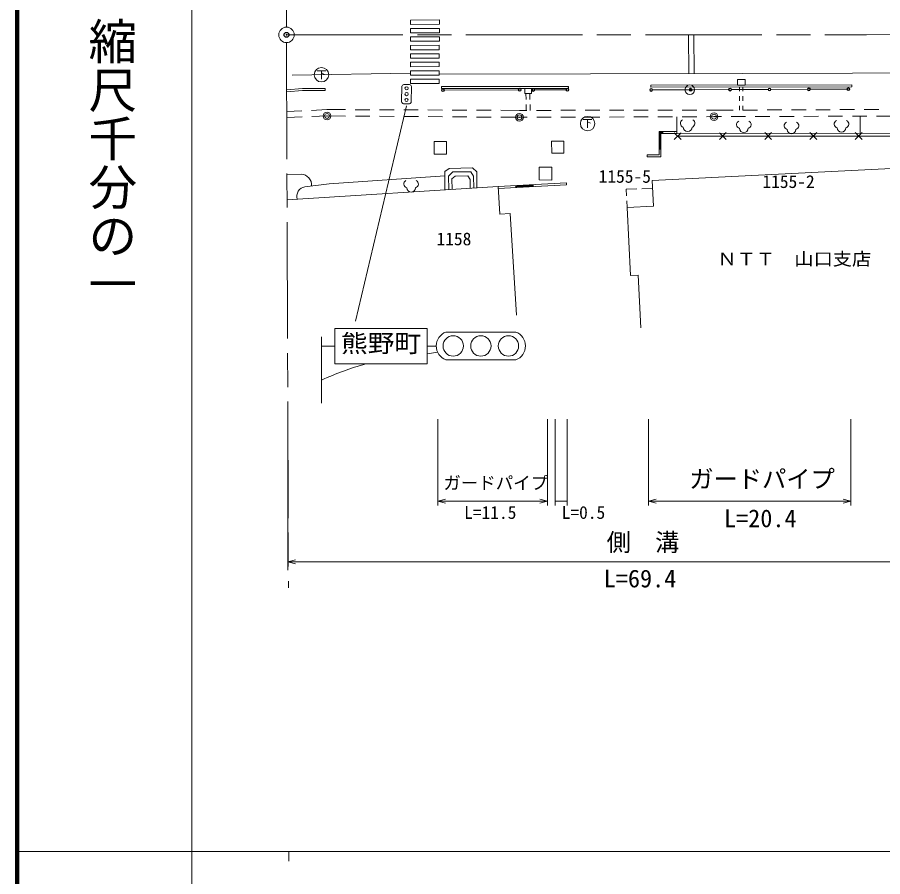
# Model space of a CAD drawing. Units: millimetres, scale not verified. Extents: x 40000 to 680000, y 20000 to 380000.
# Drawn here: x 40000 to 129198, y 202409 to 290982 of the extents above; entities that cross this region are included whole.
import ezdxf
from ezdxf.enums import TextEntityAlignment as Align

# ---------------------------------------------------------------- set-up
doc = ezdxf.new("R2010")
doc.units = ezdxf.units.MM
doc.header["$LTSCALE"] = 1000
doc.header["$PDMODE"] = 32
doc.header["$PDSIZE"] = 500
doc.linetypes.add('CHAIN', pattern=[18.5, 12, -1.5, 3.5, -1.5])
for name, color, linetype, lineweight in [('M-BGD', 7, 'Continuous', 13), ('M-BGD-EXST', 7, 'Continuous', 13), ('M-BMK', 2, 'CHAIN', 13), ('M-BMK-OTRS', 5, 'Continuous', 13), ('M-BMK-ROW', 30, 'Continuous', 13), ('M-BMK-SRVR', 3, 'Continuous', 13), ('M-STR-HTXT', 7, 'Continuous', 13), ('M-STR-STRC', 7, 'Continuous', 13), ('M-TTL', 2, 'Continuous', 140), ('M-TTL-BAND', 7, 'Continuous', 13)]:
    doc.layers.add(name, color=color, linetype=linetype, lineweight=lineweight)
doc.layers.add('M-BMK-HTXT', color=7, linetype='Continuous')
doc.layers.add('M-OTRS', color=6, linetype='Continuous')
doc.styles.add('@ＭＳ ゴシック', font='')
doc.styles.add('ＭＳ ゴシック', font='')
doc.styles.get('@ＭＳ ゴシック').set_extended_font_data('@MS Gothic')
doc.styles.get('ＭＳ ゴシック').set_extended_font_data('MS Gothic')

msp = doc.modelspace()

# ---------------------------------------------------------------- linework, layer by layer
at = {"layer": 'M-BGD'}
for p, q in [((79613, 282268), (79630, 283868)), ((80432, 284059), (79832, 284066)), ((80630, 283857), (80613, 282257)), ((114443, 283805), (114441, 283362)), ((114789, 283803), (114787, 283362)), ((67766, 283514), (69384, 283639)), ((69384, 283436), (67767, 283310)), ((71725, 283436), (69384, 283436)), ((84016, 283475), (91638, 283515)), ((92424, 283118), (92435, 282505)), ((92826, 283125), (92837, 282509)), ((93336, 283496), (96553, 283515)), ((105485, 283496), (109250, 283511)), ((108817, 283511), (109817, 283511)), ((109550, 283512), (113314, 283527)), ((113614, 283528), (117379, 283543)), ((114439, 282862), (114437, 282362)), ((114785, 282862), (114783, 282362)), ((117679, 283544), (121443, 283559)), ((121743, 283561), (125508, 283576)), ((79811, 282066), (80411, 282059)), ((92444, 282005), (92454, 281392)), ((92846, 282009), (92857, 281392)), ((67753, 281257), (69325, 281338)), ((70323, 281390), (71895, 281471)), ((71895, 281471), (73827, 281463)), ((74827, 281459), (76327, 281453)), ((77327, 281449), (78827, 281443)), ((79827, 281439), (81327, 281433)), ((82327, 281429), (83827, 281423)), ((84827, 281419), (86327, 281413)), ((87327, 281409), (88827, 281403)), ((89827, 281399), (91759, 281391)), ((91759, 281391), (92529, 281392)), ((93529, 281393), (95029, 281394)), ((96029, 281395), (97529, 281396)), ((98529, 281397), (100029, 281398)), ((101029, 281399), (102529, 281400)), ((103529, 281401), (105029, 281403)), ((106029, 281404), (107529, 281405)), ((108529, 281406), (110029, 281407)), ((111029, 281408), (111799, 281409)), ((111799, 281409), (113793, 281417)), ((114435, 281862), (114433, 281420)), ((114781, 281862), (114779, 281421)), ((114793, 281422), (116293, 281428)), ((117293, 281432), (118793, 281439)), ((119793, 281443), (121293, 281450)), ((122293, 281454), (123793, 281461)), ((124793, 281465), (126293, 281471)), ((127293, 281476), (128793, 281482)), ((67776, 280657), (69350, 280718)), ((70349, 280756), (71922, 280816)), ((71922, 280816), (73842, 280802)), ((74842, 280795), (76342, 280785)), ((77342, 280777), (78842, 280767)), ((79841, 280759), (81341, 280749)), ((82341, 280742), (83841, 280731)), ((84841, 280724), (86341, 280713)), ((87341, 280706), (88841, 280695)), ((89841, 280688), (91761, 280674)), ((91761, 280674), (92536, 280677)), ((93536, 280680), (95036, 280685)), ((96036, 280689), (97536, 280694)), ((98536, 280697), (100036, 280702)), ((101036, 280706), (102536, 280711)), ((103536, 280714), (105036, 280720)), ((106036, 280723), (107536, 280728)), ((107985, 279198), (107970, 280730)), ((108536, 280731), (110036, 280737)), ((111036, 280740), (111812, 280743)), ((111812, 280743), (112569, 280745)), ((113569, 280749), (115069, 280754)), ((116069, 280757), (117569, 280762)), ((118569, 280765), (120069, 280771)), ((121069, 280774), (122569, 280779)), ((123569, 280782), (125069, 280787)), ((126069, 280791), (127569, 280796)), ((126882, 279030), (126882, 280794)), ((128569, 280799), (130069, 280804)), ((106146, 276809), (106146, 279198)), ((106146, 279198), (107985, 279198)), ((106523, 279198), (106523, 278998)), ((107985, 279198), (107985, 278998)), ((106186, 277375), (106186, 279158)), ((106523, 279158), (106186, 279158)), ((106226, 279118), (106226, 277375)), ((106226, 279118), (106523, 279118)), ((106266, 277375), (106266, 279078)), ((106523, 279078), (106266, 279078)), ((106306, 279038), (106306, 277375)), ((106306, 279038), (106523, 279038)), ((106346, 276610), (106346, 278998)), ((106346, 278998), (107985, 278998)), ((107711, 279092), (108419, 278385)), ((108419, 279092), (107712, 278385)), ((136049, 279034), (108013, 279020)), ((108065, 278738), (136036, 278743)), ((113080, 279093), (112373, 278385)), ((112373, 279092), (113081, 278385)), ((117035, 279093), (117742, 278386)), ((117742, 279093), (117035, 278386)), ((121697, 279094), (122404, 278387)), ((122404, 279094), (121697, 278387)), ((126359, 279095), (127066, 278388)), ((127066, 279095), (126359, 278388)), ((104912, 276804), (106146, 276809)), ((104912, 276804), (104913, 276604)), ((104913, 276604), (106346, 276610)), ((106146, 277375), (106346, 277375)), ((69265, 274821), (67796, 274774)), ((89563, 273542), (96605, 273918)), ((96605, 273918), (96616, 273718)), ((67805, 272182), (89563, 273542)), ((89563, 273542), (89574, 273342)), ((89574, 273342), (96616, 273718)), ((91361, 273638), (91371, 273438)), ((91363, 273598), (93160, 273694)), ((91365, 273558), (93162, 273654)), ((91367, 273518), (93165, 273614)), ((91369, 273478), (93167, 273574)), ((93169, 273534), (93158, 273734)), ((102764, 273283), (103871, 273304)), ((102803, 272580), (102764, 273283)), ((104371, 273314), (105478, 273335)), ((102870, 271379), (102831, 272081))]:
    msp.add_line(p, q, dxfattribs=at)
for points in [[(114227, 284004), (115027, 284005), (115027, 284589), (114227, 284588)], [(83709, 283849), (96802, 283846), (96802, 283643), (83709, 283645)], [(105296, 283993), (126008, 284017), (126008, 283816), (105296, 283793)], [(92306, 283644), (93002, 283643), (93002, 283125), (92306, 283126)], [(82962, 278165), (84224, 278174), (84234, 276876), (82972, 276866)], [(95066, 278200), (96332, 278214), (96346, 276990), (95079, 276976)], [(93800, 275551), (95095, 275547), (95090, 274210), (93796, 274215)]]:
    msp.add_lwpolyline(points, close=True, dxfattribs=at)
for points in [[(69384, 283639), (71725, 283639), (71725, 283436)], [(138989, 275837), (105437, 274169), (105569, 271513)], [(84062, 273198), (84060, 275078), (84526, 275384), (86924, 275460), (87362, 275064), (87378, 273405)], [(87042, 273384), (87007, 274611), (86736, 275071), (84906, 275043), (84460, 274618), (84495, 273225)], [(69634, 273505), (72146, 273811), (84061, 274631)], [(84822, 273246), (84801, 274347), (85142, 274625), (86437, 274632), (86673, 274277), (86681, 273362)], [(89563, 273542), (89741, 270705), (90802, 270772), (91458, 260286)], [(105569, 271513), (102870, 271379), (103219, 264359), (103993, 264398), (104262, 258989)]]:
    msp.add_lwpolyline(points, dxfattribs=at)
for centre, radius in [((80127, 283662), 167), ((91788, 283516), 150), ((96703, 283516), 150), ((109317, 283511), 500), ((109400, 283512), 150), ((113464, 283528), 150), ((117529, 283544), 150), ((117529, 283544), 120), ((121593, 283560), 150), ((121593, 283560), 120), ((121593, 283560), 100), ((125658, 283576), 150), ((125658, 283576), 120), ((125658, 283576), 100), ((80121, 283063), 167), ((83866, 283474), 150), ((83866, 283474), 120), ((83866, 283474), 100), ((91788, 283516), 120), ((91788, 283516), 100), ((93186, 283495), 150), ((93186, 283495), 120), ((93186, 283495), 100), ((96703, 283516), 120), ((96703, 283516), 100), ((105335, 283495), 150), ((105335, 283495), 120), ((105335, 283495), 100), ((109400, 283512), 120), ((109400, 283512), 100), ((113464, 283528), 120), ((113464, 283528), 100), ((117529, 283544), 100), ((80115, 282463), 167)]:
    msp.add_circle(centre, radius, dxfattribs=at)
for centre, radius, start, end in [((79932, 283761), 320, 108.19144, 160.59828), ((80327, 283759), 318, 17.96509, 70.82463), ((79903, 282354), 302, 196.52047, 252.26926), ((80319, 282355), 310, 287.2143, 341.57543), ((108745, 280048), 402, 116.08703, 255.33416), ((109442, 280048), 402, 284.66584, 63.91297), ((114536, 279933), 402, 116.08703, 255.33416), ((115232, 279933), 402, 284.66584, 63.91297), ((119449, 279814), 402, 116.08703, 255.33416), ((120146, 279814), 402, 284.66584, 63.91297), ((124601, 279973), 402, 116.08703, 255.33416), ((125298, 279973), 402, 284.66584, 63.91297), ((109094, 279659), 450, 180, 0), ((114884, 279544), 450, 180, 0), ((119798, 279425), 450, 180, 0), ((124949, 279584), 450, 180, 0), ((69180, 273669), 1154, 356.07095, 85.76082), ((80240, 273811), 402, 116.08703, 255.33416), ((80937, 273811), 402, 284.66584, 63.91297), ((69772, 272555), 960, 98.25238, 198.65492), ((80588, 273422), 450, 180, 0)]:
    msp.add_arc(centre, radius, start, end, dxfattribs=at)
at = {"layer": 'M-BGD-EXST'}
for p, q in [((70903, 285479), (71803, 285479)), ((71353, 285479), (71353, 284616)), ((71353, 285254), (71653, 285104)), ((98333, 280438), (99233, 280438)), ((98783, 280438), (98783, 279575)), ((98783, 280213), (99083, 280063))]:
    msp.add_line(p, q, dxfattribs=at)
for centre in [(71353, 285066), (98783, 280025)]:
    msp.add_circle(centre, 750, dxfattribs=at)
at = {"layer": 'M-BMK'}
for p, q in [((67943, 343494), (67750, 289970)), ((67750, 288370), (67939, 232170))]:
    msp.add_line(p, q, dxfattribs=at)
msp.add_lwpolyline([(67747, 289170), (127526, 289186), (167938, 289329), (216116, 289420), (259111, 289465)], dxfattribs=at)
at = {"layer": 'M-BMK-OTRS'}
for p, q in [((68343, 285018), (80512, 285211)), ((83452, 285122), (114722, 285202))]:
    msp.add_line(p, q, dxfattribs=at)
msp.add_lwpolyline([(114722, 285202), (171581, 285374), (187052, 285176), (198471, 284915), (209149, 284811), (223598, 284766), (242420, 284692), (253281, 284691), (254978, 284343), (257141, 283802), (259116, 283055), (259220, 282990)], dxfattribs=at)
at = {"layer": 'M-BMK-ROW'}
for centre in [(71922, 280816), (91761, 280674), (111812, 280743)]:
    msp.add_circle(centre, 400, dxfattribs=at)
for p in [(71922, 280816), (111812, 280743), (91761, 280674)]:
    msp.add_point(p, dxfattribs=at)
at = {"layer": 'M-BMK-SRVR'}
msp.add_circle((67747, 289170), 800, dxfattribs=at)
at = {"layer": 'M-OTRS'}
msp.add_point((67747, 289170), dxfattribs=at)
at = {"layer": 'M-STR-HTXT'}
for p, q in [((80100, 281848), (74864, 259673)), ((67884, 249556), (67884, 233992)), ((83330, 249556), (83330, 240670)), ((94664, 249556), (94664, 240670)), ((95430, 249556), (95430, 240670)), ((96662, 249556), (96662, 240670)), ((105052, 249556), (105052, 240670)), ((125930, 249556), (125930, 240670)), ((83330, 241123), (84130, 241323)), ((83330, 241123), (94664, 241123)), ((83330, 241123), (84130, 240923)), ((94664, 241123), (93864, 241323)), ((94664, 241123), (93864, 240923)), ((95430, 241123), (96662, 241123)), ((105052, 241123), (105852, 241323)), ((105052, 241123), (125930, 241123)), ((105052, 241123), (105852, 240923)), ((125930, 241123), (125130, 241323)), ((125930, 241123), (125130, 240923)), ((67884, 234853), (68684, 235053)), ((67884, 234853), (136824, 234853)), ((67884, 234853), (68684, 234653))]:
    msp.add_line(p, q, dxfattribs=at)
at = {"layer": 'M-STR-STRC'}
for p, q in [((109178, 289181), (109199, 285188)), ((109776, 285190), (109722, 289181)), ((72744, 255256), (72744, 258896)), ((72744, 258896), (82239, 258896)), ((82239, 258896), (82239, 255256)), ((71370, 251227), (71370, 258045)), ((84187, 258546), (91371, 258546)), ((72744, 257076), (71370, 257076)), ((83187, 257076), (82239, 257076)), ((83328, 256466), (82239, 256311)), ((82239, 255256), (72744, 255256)), ((91371, 255673), (84187, 255673))]:
    msp.add_line(p, q, dxfattribs=at)
for points in [[(80539, 290700), (83507, 290710), (83505, 290260), (80538, 290250)], [(80537, 289828), (83504, 289839), (83503, 289389), (80535, 289378)], [(80534, 288957), (83502, 288968), (83500, 288518), (80533, 288507)], [(80529, 287214), (83497, 287225), (83496, 286775), (80528, 286764)], [(80532, 288086), (83499, 288096), (83498, 287646), (80531, 287635)], [(80527, 286343), (83494, 286353), (83493, 285903), (80526, 285893)], [(80525, 285471), (83492, 285482), (83491, 285032), (80523, 285021)], [(80522, 284600), (83490, 284611), (83488, 284161), (80521, 284150)]]:
    msp.add_lwpolyline(points, close=True, dxfattribs=at)
for centre in [(84933, 257109), (87779, 257109), (90625, 257109)]:
    msp.add_circle(centre, 1050, dxfattribs=at)
for centre, radius, start, end in [((84718, 257109), 1532, 110.30547, 249.69453), ((90839, 257109), 1532, 290.30547, 69.69453), ((84028, 226041), 30323, 105.52986, 114.67264)]:
    msp.add_arc(centre, radius, start, end, dxfattribs=at)
at = {"layer": 'M-TTL'}
msp.add_line((40000, 380000), (40000, 20000), dxfattribs=at)
at = {"layer": 'M-TTL-BAND'}
for p, q in [((58000, 370000), (58000, 20000)), ((40000, 205000), (579000, 205000)), ((68000, 205000), (68000, 204000))]:
    msp.add_line(p, q, dxfattribs=at)

# ---------------------------------------------------------------- texts
at = {"layer": 'M-BGD', "style": 'ＭＳ ゴシック', "width": 1.1}
msp.add_text('ＮＴＴ\u3000山口支店', height=1320, dxfattribs=at).set_placement((112170, 265021), align=Align.BOTTOM_LEFT)
at = {"layer": 'M-BMK-HTXT', "style": 'ＭＳ ゴシック'}
for s, p in [('1155-5', (102615, 273534)), ('1155-2', (119494, 272994)), ('1158', (85003, 267088))]:
    msp.add_text(s, height=1320, dxfattribs=at).set_placement(p, align=Align.BOTTOM_CENTER)
at = {"layer": 'M-STR-HTXT', "style": 'ＭＳ ゴシック'}
for s, height, p in [('ガードパイプ', 1833, (116760, 241933)), ('ガードパイプ', 1320, (89314, 241933)), ('L=11.5', 1320, (88750, 238892)), ('L=0.5', 1320, (98354, 238892)), ('L=20.4', 1833, (116581, 237876)), ('側\u3000溝', 1833, (104487, 235409)), ('L=69.4', 1833, (104185, 231676))]:
    msp.add_text(s, height=height, dxfattribs=at).set_placement(p, align=Align.BOTTOM_CENTER)
at = {"layer": 'M-STR-STRC', "style": 'ＭＳ ゴシック', "width": 1.1}
msp.add_text('熊野町', height=1833, dxfattribs=at).set_placement((77493, 255911), align=Align.BOTTOM_CENTER)
at = {"layer": 'M-TTL-BAND', "style": '@ＭＳ ゴシック'}
msp.add_text('縮尺千分の一', height=3666, rotation=270, dxfattribs=at).set_placement((49777, 261030), align=Align.MIDDLE_RIGHT)

doc.saveas('drawing.dxf')
